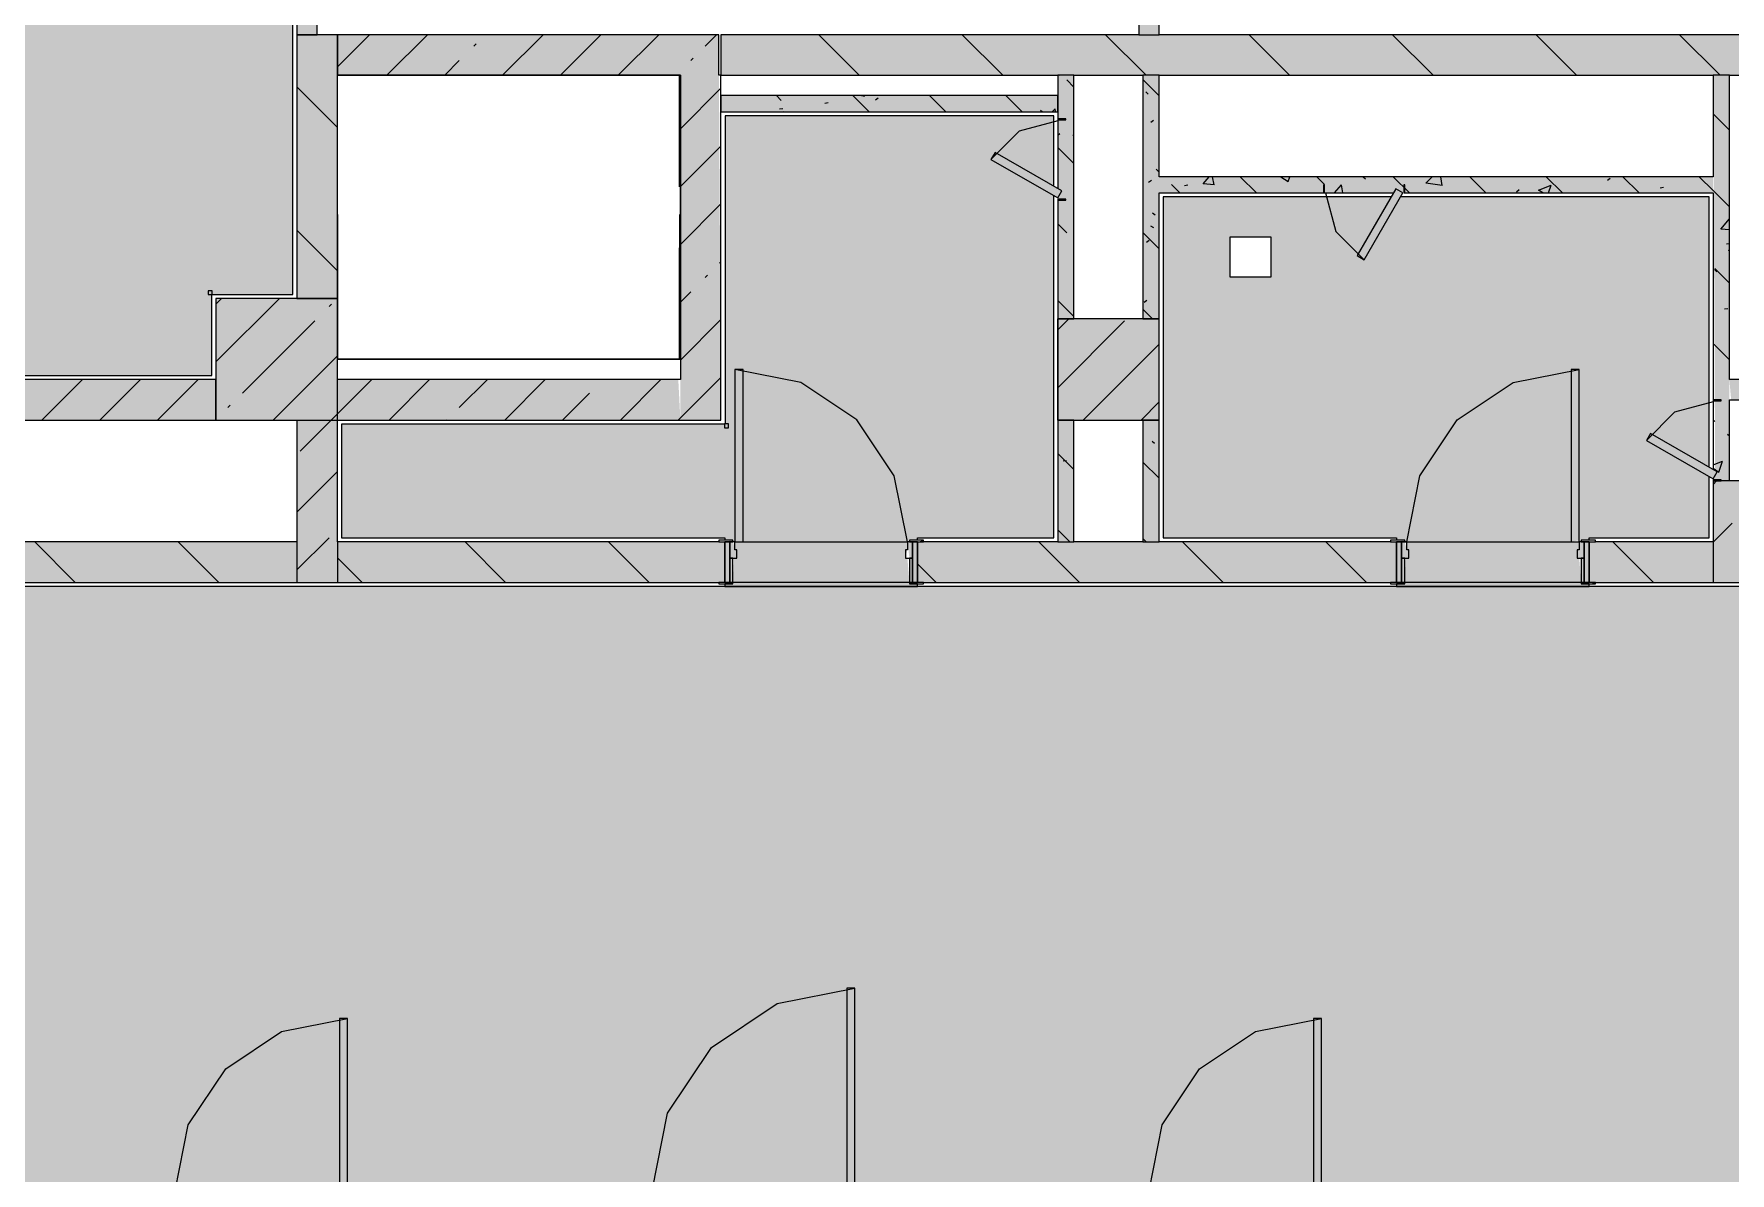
# Model space of a CAD drawing. Header units: millimetres. Extents: x -3817 to 677485, y -22715 to 103890.
# Drawn here: x -635 to -569.1, y -19541 to -19496.8 of the extents above; entities that cross this region are included whole.
import ezdxf

# ---------------------------------------------------------------- set-up
doc = ezdxf.new("R2010")
doc.units = ezdxf.units.MM
doc.layers.add('PDF _Геометрия', color=7, linetype='Continuous', true_color=0x1d1d1d)
doc.layers.add('PDF _Сплошная заливка', color=7, linetype='Continuous', true_color=0xffffff)

msp = doc.modelspace()

# ---------------------------------------------------------------- hatches: boundary and pattern name
at = {"layer": 'PDF _Сплошная заливка', "transparency": 33554559}
h = msp.add_hatch(color=256, dxfattribs=at)
h.paths.add_polyline_path([(-623.959, -19495.609), (-623.896, -19496.003), (-623.802, -19496.003), (-623.802, -19495.609), (-623.896, -19495.609)], flags=0)
h.paths.add_polyline_path([(-697.264, -19478.257), (-697.421, -19478.257), (-697.421, -19478.651), (-697.327, -19478.651), (-697.264, -19478.336)], flags=0)
h.paths.add_polyline_path([(-657.957, -19510.018), (-628.053, -19510.018), (-628.053, -19506.869), (-624.904, -19506.869), (-624.904, -19496.003), (-624.81, -19496.003), (-624.747, -19495.806), (-624.589, -19495.806), (-624.589, -19495.53), (-623.959, -19495.609), (-623.959, -19495.294), (-623.802, -19495.294), (-623.802, -19486.948), (-623.896, -19486.948), (-623.959, -19487.342), (-624.589, -19487.263), (-624.589, -19487.145), (-624.747, -19487.145), (-624.81, -19486.948), (-624.904, -19486.948), (-624.904, -19481.594), (-631.597, -19481.594), (-631.597, -19480.491), (-631.833, -19480.491), (-631.833, -19479.862), (-631.656, -19479.862), (-631.656, -19474.35), (-631.833, -19474.35), (-631.833, -19473.72), (-631.597, -19473.72), (-631.597, -19424.194), (-628.053, -19424.194), (-628.033, -19420.257), (-624.117, -19420.257), (-624.117, -19420.021), (-627.502, -19420.021), (-627.502, -19419.706), (-624.117, -19419.706), (-624.117, -19409.707), (-631.045, -19409.707), (-631.045, -19409.392), (-624.117, -19409.392), (-624.117, -19408.919), (-670.65, -19408.919), (-670.65, -19457.579), (-680.65, -19457.579), (-680.65, -19457.484), (-680.847, -19457.421), (-680.847, -19457.264), (-681.122, -19457.264), (-681.044, -19456.634), (-681.359, -19456.567), (-681.359, -19456.477), (-689.311, -19456.477), (-689.311, -19456.571), (-688.918, -19456.634), (-688.996, -19457.264), (-689.114, -19457.264), (-689.114, -19457.421), (-689.311, -19457.484), (-689.311, -19457.579), (-695.531, -19457.579), (-695.531, -19469.99), (-695.626, -19470.004), (-695.689, -19470.304), (-696.634, -19470.367), (-696.634, -19470.462), (-697.327, -19470.272), (-697.327, -19469.99), (-697.421, -19469.99), (-697.421, -19477.942), (-697.264, -19477.942), (-697.264, -19478.257), (-695.626, -19478.336), (-695.626, -19478.651), (-695.531, -19478.651), (-695.531, -19510.018), (-675.296, -19510.018), (-675.296, -19506.869), (-670.257, -19506.869), (-670.257, -19510.018), (-660.311, -19510.018)], flags=0)
h.paths.add_polyline_path([(-679.312, -19493.247), (-681.201, -19493.247), (-681.201, -19467.736), (-670.65, -19467.736), (-670.65, -19471.988), (-674.902, -19471.988), (-674.902, -19469.626), (-679.312, -19469.626), (-679.312, -19487.065)], flags=0)
h.paths.add_polyline_path([(-677.028, -19482.562), (-677.028, -19480.2), (-674.666, -19480.2), (-674.666, -19482.562), (-676.675, -19482.562)], flags=0)
h.paths.add_polyline_path([(-631.616, -19479.862), (-631.597, -19479.862), (-631.616, -19474.35)], flags=0)
h.paths.add_polyline_path([(-638.615, -19458.884), (-640.19, -19458.884), (-640.19, -19457.31), (-638.615, -19457.31)], flags=0)
h.paths.add_polyline_path([(-680.965, -19456.634), (-680.965, -19456.571), (-680.65, -19456.571), (-680.65, -19456.477), (-681.044, -19456.527), (-681.044, -19456.634)], flags=0)
h.paths.add_polyline_path([(-662.855, -19449.866), (-662.855, -19447.504), (-660.493, -19447.504), (-660.493, -19449.866)], flags=0)
h.paths.add_polyline_path([(-662.855, -19435.299), (-662.855, -19432.937), (-660.493, -19432.937), (-660.493, -19435.299)], flags=0)
h.paths.add_polyline_path([(-640.19, -19435.263), (-640.19, -19433.688), (-638.615, -19433.688), (-638.615, -19435.263), (-639.779, -19435.263)], flags=0)
h = msp.add_hatch(color=256, dxfattribs=at)
h.paths.add_polyline_path([(-624.747, -19496.79), (-623.959, -19496.79), (-623.959, -19496.003), (-624.747, -19496.003), (-624.747, -19496.651)], flags=0)
h.paths.add_polyline_path([(-623.959, -19486.948), (-623.959, -19481.436), (-624.747, -19481.436), (-624.747, -19486.948)], flags=0)
h = msp.add_hatch(color=256, dxfattribs=at)
h.paths.add_polyline_path([(-591.913, -19496.79), (-591.283, -19496.79), (-591.283, -19495.806), (-592.071, -19495.806), (-592.071, -19496.79)], flags=0)
h.paths.add_polyline_path([(-592.071, -19487.145), (-591.283, -19487.065), (-591.283, -19484.586), (-592.071, -19484.586), (-592.071, -19487.065)], flags=0)
for points in [[(-624.747, -19507.026), (-623.172, -19507.026), (-623.172, -19496.79), (-624.747, -19496.79), (-624.747, -19506.869)], [(-609.865, -19498.365), (-608.369, -19498.365), (-608.369, -19496.79), (-623.172, -19496.79), (-623.172, -19498.365), (-611.217, -19498.365)], [(-546.955, -19498.365), (-481.917, -19498.365), (-481.917, -19496.79), (-608.29, -19496.79), (-608.29, -19498.365), (-549.662, -19498.365)], [(-608.489, -19511.75), (-608.29, -19511.75), (-608.369, -19498.365), (-609.865, -19498.365), (-609.865, -19511.75)], [(-569.63, -19514.112), (-569.158, -19514.112), (-569.158, -19498.365), (-569.788, -19498.365), (-569.709, -19513.716), (-569.63, -19513.761), (-569.788, -19514.112)], [(-600.968, -19499.782), (-595.222, -19499.782), (-595.222, -19499.152), (-608.29, -19499.152), (-608.29, -19499.782), (-608.133, -19499.782)], [(-591.283, -19502.932), (-582.198, -19502.932), (-582.077, -19502.792), (-581.756, -19502.932), (-569.788, -19502.932), (-569.788, -19502.302), (-591.283, -19502.302)], [(-627.582, -19511.75), (-623.172, -19511.75), (-623.172, -19507.026), (-627.896, -19507.026), (-627.896, -19511.75)], [(-591.913, -19511.75), (-591.283, -19511.75), (-591.283, -19507.813), (-595.22, -19507.813), (-595.22, -19511.75), (-594.592, -19511.75)], [(-641.911, -19511.75), (-627.896, -19511.75), (-627.896, -19510.176), (-670.414, -19510.176), (-670.414, -19511.75), (-647.533, -19511.75)], [(-623.014, -19511.75), (-609.865, -19511.75), (-609.947, -19510.176), (-623.172, -19510.176), (-623.172, -19511.75)], [(-624.747, -19518.049), (-623.172, -19518.049), (-623.172, -19511.75), (-624.747, -19511.75), (-624.747, -19516.475)]]:
    msp.add_hatch(color=256, dxfattribs=at).paths.add_polyline_path(points)
h = msp.add_hatch(color=256, dxfattribs=at)
h.paths.add_polyline_path([(-594.592, -19516.475), (-594.592, -19511.75), (-595.22, -19511.75), (-595.222, -19516.475), (-594.853, -19516.475)], flags=0)
h.paths.add_polyline_path([(-594.592, -19507.813), (-594.592, -19498.365), (-595.222, -19498.365), (-595.222, -19502.765), (-595.064, -19502.856), (-595.222, -19503.207), (-595.22, -19507.813), (-594.853, -19507.813)], flags=0)
h = msp.add_hatch(color=256, dxfattribs=at)
h.paths.add_polyline_path([(-607.945, -19518.207), (-600.662, -19518.207), (-600.662, -19518.112), (-600.977, -19518.049), (-601.056, -19517.104), (-601.135, -19517.104), (-600.977, -19516.411), (-600.662, -19516.411), (-600.662, -19516.317), (-595.379, -19516.317), (-595.379, -19503.038), (-597.813, -19501.632), (-597.655, -19501.36), (-595.379, -19502.674), (-595.379, -19499.94), (-608.133, -19499.94), (-608.133, -19511.908), (-623.014, -19511.908), (-623.014, -19516.317), (-608.142, -19516.317), (-608.133, -19516.411), (-607.749, -19516.475), (-607.827, -19518.112), (-608.142, -19518.112), (-608.133, -19518.207)], flags=0)
h.paths.add_polyline_path([(-607.434, -19516.475), (-607.749, -19516.475), (-607.749, -19509.782), (-607.434, -19509.782), (-607.434, -19516.317)], flags=0)
at = {"layer": 'PDF _Сплошная заливка', "true_color": 0xe2e2e2, "transparency": 33554559}
for points in [[(-595.222, -19503.128), (-595.064, -19502.856), (-597.655, -19501.36), (-597.813, -19501.632), (-595.379, -19503.038)], [(-607.749, -19516.475), (-607.434, -19516.475), (-607.434, -19509.782), (-607.749, -19509.782), (-607.749, -19516.317)], [(-575.301, -19516.475), (-574.986, -19516.416), (-574.986, -19509.782), (-575.301, -19509.782), (-575.301, -19516.317)], [(-569.788, -19514.034), (-569.63, -19513.761), (-572.222, -19512.265), (-572.379, -19512.538), (-569.945, -19513.943)]]:
    msp.add_hatch(color=254, dxfattribs=at).paths.add_polyline_path(points)
at = {"layer": 'PDF _Сплошная заливка', "transparency": 33554559}
h = msp.add_hatch(color=256, dxfattribs=at)
h.paths.add_polyline_path([(-574.986, -19516.475), (-575.301, -19516.475), (-575.301, -19509.782), (-574.986, -19509.782), (-574.986, -19516.416)], flags=0)
h.paths.add_polyline_path([(-578.488, -19518.207), (-574.592, -19518.207), (-574.592, -19518.112), (-574.907, -19518.049), (-574.986, -19517.104), (-575.065, -19517.104), (-574.907, -19516.411), (-574.592, -19516.411), (-574.592, -19516.317), (-569.945, -19516.317), (-569.945, -19513.943), (-572.379, -19512.538), (-572.222, -19512.265), (-569.945, -19513.58), (-569.945, -19503.089), (-581.926, -19503.089), (-583.331, -19505.523), (-583.603, -19505.365), (-582.289, -19503.089), (-591.126, -19503.089), (-591.126, -19516.317), (-582.072, -19516.317), (-582.027, -19516.411), (-581.679, -19516.475), (-581.757, -19518.112), (-582.072, -19518.112), (-582.072, -19518.207), (-581.16, -19518.207)], flags=0)
h.paths.add_polyline_path([(-588.527, -19506.207), (-588.527, -19504.632), (-586.953, -19504.632), (-586.953, -19506.207)], flags=0)
h = msp.add_hatch(color=256, dxfattribs=at)
h.paths.add_polyline_path([(-845.369, -19524.191), (-845.077, -19524.269), (-845.235, -19524.191)], flags=0)
h.paths.add_polyline_path([(-568.764, -19543.403), (-568.686, -19543.403), (-568.686, -19542.773), (-568.489, -19542.773), (-568.489, -19541.513), (-554.67, -19541.513), (-554.67, -19518.207), (-661.123, -19518.207), (-661.123, -19514.506), (-662.356, -19514.506), (-663.367, -19516.258), (-663.638, -19516.096), (-662.72, -19514.506), (-665.532, -19514.506), (-665.532, -19518.207), (-667.749, -19518.207), (-669.154, -19520.64), (-669.415, -19520.461), (-668.113, -19518.207), (-687.973, -19518.207), (-687.973, -19522.773), (-688.288, -19522.773), (-688.288, -19518.207), (-695.138, -19518.207), (-695.138, -19522.773), (-695.453, -19522.773), (-695.453, -19518.207), (-702.382, -19518.207), (-702.448, -19522.773), (-702.697, -19522.773), (-702.697, -19518.207), (-709.547, -19518.207), (-709.547, -19522.773), (-709.862, -19522.773), (-709.862, -19518.207), (-713.889, -19518.207), (-715.295, -19520.64), (-715.555, -19520.461), (-714.253, -19518.207), (-741.829, -19518.207), (-741.829, -19511.908), (-750.285, -19511.908), (-750.285, -19519.152), (-750.64, -19519.152), (-750.64, -19511.908), (-761.506, -19511.908), (-761.506, -19514.27), (-761.86, -19514.27), (-761.86, -19511.908), (-773.647, -19511.916), (-773.647, -19514.419), (-774.001, -19514.419), (-774.001, -19511.908), (-784.465, -19511.916), (-784.465, -19518.6), (-784.82, -19518.6), (-784.82, -19511.908), (-787.182, -19511.916), (-787.182, -19518.207), (-804.622, -19518.207), (-804.622, -19525.923), (-804.937, -19525.923), (-804.937, -19518.207), (-814.976, -19518.207), (-814.976, -19523.482), (-843.794, -19523.482), (-843.794, -19524.191), (-844.132, -19524.269), (-844.132, -19524.584), (-845.077, -19524.584), (-845.077, -19524.703), (-845.392, -19524.703), (-845.369, -19523.482), (-845.526, -19523.482), (-845.526, -19541.513), (-845.369, -19541.45), (-845.369, -19540.332), (-845.077, -19540.332), (-845.077, -19540.647), (-844.132, -19540.726), (-844.132, -19540.962), (-843.794, -19540.962), (-843.794, -19541.513), (-811.905, -19541.513), (-811.905, -19540.726), (-806.079, -19540.726), (-806.079, -19541.513), (-741.042, -19541.513), (-741.042, -19540.726), (-735.215, -19540.726), (-735.215, -19541.513), (-734.888, -19541.513), (-733.877, -19539.761), (-733.604, -19539.919), (-734.524, -19541.513), (-705.61, -19541.513), (-705.61, -19540.726), (-699.783, -19540.726), (-699.783, -19541.513), (-670.178, -19541.513), (-670.178, -19540.726), (-664.351, -19540.726), (-664.351, -19541.513), (-623.093, -19541.513), (-623.093, -19534.978), (-622.778, -19534.978), (-622.778, -19541.513), (-603.409, -19541.513), (-603.409, -19533.797), (-603.094, -19533.797), (-603.094, -19541.513), (-585.299, -19541.513), (-585.299, -19534.978), (-584.984, -19534.978), (-584.984, -19541.513), (-579.512, -19541.513), (-579.512, -19542.773), (-579.236, -19542.773), (-579.315, -19543.009), (-579.315, -19543.403), (-569.079, -19543.403)], flags=0)
h = msp.add_hatch(color=256, dxfattribs=at)
h.paths.add_polyline_path([(-574.356, -19518.049), (-569.788, -19518.049), (-569.788, -19516.475), (-574.592, -19516.475), (-574.592, -19518.049)], flags=0)
h.paths.add_polyline_path([(-600.662, -19518.049), (-582.072, -19518.049), (-582.072, -19516.475), (-600.662, -19516.475)], flags=0)
h.paths.add_polyline_path([(-624.747, -19518.049), (-624.747, -19516.475), (-659.391, -19516.475), (-659.391, -19518.049), (-627.582, -19518.049)], flags=0)
h.paths.add_polyline_path([(-610.768, -19518.049), (-608.142, -19518.049), (-608.142, -19516.475), (-623.172, -19516.475), (-623.172, -19518.049), (-611.217, -19518.049)], flags=0)
at = {"layer": 'PDF _Сплошная заливка', "true_color": 0xfbfbfb, "transparency": 33554559}
msp.add_hatch(color=7, dxfattribs=at).paths.add_polyline_path([(-608.133, -19518.049), (-607.945, -19518.049), (-607.945, -19516.475), (-608.142, -19516.475), (-608.142, -19518.049)])
at = {"layer": 'PDF _Сплошная заливка', "true_color": 0xe2e2e2, "transparency": 33554559}
h = msp.add_hatch(color=254, dxfattribs=at)
h.paths.add_polyline_path([(-607.67, -19517.104), (-607.827, -19516.475), (-607.945, -19516.475), (-607.945, -19517.104), (-607.749, -19517.104)], flags=0)
h.paths.add_polyline_path([(-600.859, -19517.104), (-600.859, -19516.475), (-601.056, -19516.475), (-600.977, -19517.104)], flags=0)
h = msp.add_hatch(color=254, dxfattribs=at)
h.paths.add_polyline_path([(-581.757, -19517.104), (-581.6, -19517.104), (-581.757, -19516.475), (-581.876, -19516.475), (-581.876, -19517.104)], flags=0)
h.paths.add_polyline_path([(-574.986, -19517.104), (-574.789, -19517.104), (-574.789, -19516.475), (-574.986, -19516.475), (-575.065, -19517.104)], flags=0)

# ---------------------------------------------------------------- linework, layer by layer
at = {"layer": 'PDF _Геометрия', "color": 253, "lineweight": 9, "true_color": 0xaaaaaa}
for points in [[(-695.626, -19478.651), (-695.531, -19478.651), (-695.531, -19510.018), (-675.296, -19510.018), (-675.296, -19506.869), (-670.257, -19506.869), (-670.257, -19510.018), (-628.053, -19510.018), (-628.053, -19506.869), (-624.904, -19506.869), (-624.904, -19496.003), (-624.81, -19496.003)], [(-595.379, -19502.674), (-595.379, -19499.94), (-608.133, -19499.94), (-608.133, -19511.908), (-623.014, -19511.908), (-623.014, -19516.317), (-608.142, -19516.317), (-608.142, -19516.411)], [(-595.222, -19500.136), (-596.718, -19500.537), (-597.813, -19501.632)], [(-600.662, -19516.411), (-600.662, -19516.317), (-595.379, -19516.317), (-595.379, -19503.038)], [(-582.289, -19503.089), (-591.126, -19503.089), (-591.126, -19516.317), (-582.072, -19516.317), (-582.072, -19516.411)], [(-584.827, -19502.932), (-584.426, -19504.428), (-583.331, -19505.523)], [(-569.945, -19513.58), (-569.945, -19503.089), (-581.926, -19503.089)], [(-601.056, -19516.475), (-601.565, -19513.913), (-603.016, -19511.742), (-605.187, -19510.291), (-607.749, -19509.782)], [(-581.679, -19516.475), (-581.169, -19513.913), (-579.718, -19511.742), (-577.547, -19510.291), (-574.986, -19509.782)], [(-569.788, -19511.042), (-571.284, -19511.443), (-572.379, -19512.538)], [(-574.592, -19516.411), (-574.592, -19516.317), (-569.945, -19516.317), (-569.945, -19513.943)], [(-568.489, -19542.773), (-568.489, -19541.513), (-554.67, -19541.513), (-554.67, -19518.207), (-661.123, -19518.207), (-661.123, -19514.506), (-662.356, -19514.506)], [(-608.142, -19518.112), (-608.142, -19518.207), (-600.662, -19518.207), (-600.662, -19518.112)], [(-582.072, -19518.112), (-582.072, -19518.207), (-574.592, -19518.207), (-574.592, -19518.112)], [(-610.967, -19541.67), (-610.368, -19538.657), (-608.661, -19536.103), (-606.107, -19534.396), (-603.094, -19533.797)], [(-629.471, -19541.67), (-628.961, -19539.109), (-627.511, -19536.938), (-625.339, -19535.487), (-622.778, -19534.978)], [(-591.677, -19541.67), (-591.167, -19539.109), (-589.717, -19536.938), (-587.545, -19535.487), (-584.984, -19534.978)]]:
    msp.add_lwpolyline(points, dxfattribs=at)
at = {"layer": 'PDF _Геометрия', "color": 7, "lineweight": 9}
for points in [[(-624.747, -19496.239), (-624.747, -19496.79), (-623.959, -19496.79), (-623.959, -19496.239)], [(-592.071, -19496.042), (-592.071, -19496.79), (-608.29, -19496.79), (-608.29, -19498.365), (-595.222, -19498.365)], [(-479.043, -19496.79), (-481.917, -19496.79), (-591.283, -19496.79), (-591.283, -19496.042)], [(-623.172, -19498.034), (-621.928, -19496.79)], [(-608.379, -19516.475), (-623.172, -19516.475), (-623.172, -19511.75), (-609.865, -19511.75), (-608.29, -19511.75), (-608.29, -19498.365), (-608.369, -19498.365), (-608.369, -19496.79), (-623.172, -19496.79), (-623.172, -19498.365), (-609.865, -19498.365), (-609.865, -19510.176), (-623.172, -19510.176)], [(-621.257, -19498.365), (-619.683, -19496.79)], [(-617.884, -19497.236), (-617.79, -19497.143)], [(-616.767, -19498.365), (-615.193, -19496.79)], [(-614.522, -19498.365), (-612.948, -19496.79)], [(-612.277, -19498.365), (-610.703, -19496.79)], [(-608.904, -19497.236), (-608.458, -19496.79)], [(-602.925, -19498.365), (-604.499, -19496.79)], [(-597.357, -19498.365), (-598.932, -19496.79)], [(-591.789, -19498.365), (-593.364, -19496.79)], [(-592.071, -19496.79), (-591.283, -19496.79)], [(-586.222, -19498.365), (-587.797, -19496.79)], [(-580.654, -19498.365), (-582.229, -19496.79)], [(-575.087, -19498.365), (-576.661, -19496.79)], [(-569.519, -19498.365), (-571.094, -19496.79)], [(-619.012, -19498.365), (-618.445, -19497.797)], [(-609.465, -19497.797), (-609.372, -19497.704)], [(-620.869, -19498.365), (-623.172, -19498.365), (-620.869, -19498.365)], [(-609.905, -19502.695), (-609.905, -19498.365), (-612.208, -19498.365), (-609.905, -19498.365)], [(-610.032, -19498.365), (-610.026, -19498.359)], [(-595.222, -19503.207), (-595.222, -19516.475), (-594.592, -19516.475), (-594.592, -19511.75), (-595.22, -19511.75), (-595.22, -19507.813), (-594.592, -19507.813), (-594.592, -19503.207), (-594.592, -19500.058), (-594.592, -19498.365), (-595.222, -19498.365), (-595.222, -19500.058), (-595.222, -19502.765)], [(-594.592, -19498.365), (-591.913, -19498.365), (-591.913, -19507.813), (-591.283, -19507.813), (-591.283, -19502.932), (-584.905, -19502.932), (-582.198, -19502.932)], [(-591.283, -19498.365), (-569.788, -19498.365), (-569.788, -19502.302), (-581.756, -19502.302), (-584.905, -19502.302), (-591.283, -19502.302), (-591.283, -19498.365), (-591.913, -19498.365)], [(-569.158, -19510.963), (-566.481, -19510.963), (-566.481, -19514.112), (-565.851, -19514.112), (-565.851, -19510.176), (-566.481, -19510.176), (-569.158, -19510.176), (-569.158, -19498.365), (-569.788, -19498.365)], [(-569.158, -19498.365), (-541.129, -19498.365)], [(-623.172, -19500.388), (-624.747, -19498.813)], [(-609.865, -19500.443), (-608.29, -19498.868)], [(-609.865, -19502.688), (-608.29, -19501.113)], [(-581.756, -19502.932), (-569.788, -19502.932), (-569.788, -19510.963), (-569.788, -19513.671)], [(-609.905, -19503.763), (-609.905, -19509.388), (-609.905, -19505.058)], [(-609.865, -19504.933), (-608.29, -19503.358)], [(-623.172, -19505.955), (-624.747, -19504.381)], [(-608.342, -19505.655), (-608.29, -19505.603)], [(-608.904, -19506.216), (-608.81, -19506.123)], [(-627.896, -19509.494), (-625.428, -19507.026)], [(-627.896, -19507.249), (-627.673, -19507.026)], [(-609.865, -19507.178), (-609.465, -19506.777)], [(-623.496, -19507.339), (-623.403, -19507.245)], [(-609.865, -19509.423), (-608.29, -19507.848)], [(-595.22, -19508.247), (-594.786, -19507.813)], [(-626.864, -19510.706), (-624.057, -19507.9)], [(-595.22, -19510.492), (-592.628, -19507.9)], [(-594.233, -19511.75), (-591.283, -19508.8)], [(-625.663, -19511.75), (-623.172, -19509.259)], [(-641.281, -19511.75), (-627.896, -19511.75), (-627.896, -19510.176), (-670.414, -19510.176)], [(-634.643, -19511.75), (-633.068, -19510.176)], [(-632.398, -19511.75), (-630.823, -19510.176)], [(-630.153, -19511.75), (-628.578, -19510.176)], [(-624.619, -19512.951), (-623.418, -19511.75), (-623.172, -19511.504), (-621.843, -19510.176)], [(-621.173, -19511.75), (-619.598, -19510.176)], [(-618.445, -19511.267), (-617.353, -19510.176)], [(-616.683, -19511.75), (-615.108, -19510.176)], [(-612.193, -19511.75), (-610.618, -19510.176)], [(-609.948, -19511.75), (-609.865, -19511.668), (-608.29, -19510.093)], [(-614.438, -19511.75), (-613.394, -19510.706)], [(-591.988, -19511.75), (-591.283, -19511.045)], [(-569.158, -19514.112), (-569.158, -19510.963)], [(-624.747, -19511.75), (-624.747, -19516.475), (-641.281, -19516.475)], [(-627.425, -19511.267), (-627.332, -19511.174)], [(-618.928, -19511.75), (-618.913, -19511.735)], [(-624.747, -19515.324), (-623.172, -19513.749)], [(-569.788, -19514.113), (-569.788, -19516.475), (-574.356, -19516.475)], [(-569.788, -19514.245), (-569.655, -19514.112)], [(-569.788, -19516.49), (-569.055, -19515.757)], [(-624.747, -19517.569), (-623.496, -19516.319)], [(-651.36, -19516.475), (-659.391, -19516.475), (-659.391, -19518.049), (-624.747, -19518.049), (-623.172, -19518.049), (-608.379, -19518.049)], [(-633.348, -19518.049), (-634.923, -19516.475)], [(-627.781, -19518.049), (-629.355, -19516.475)], [(-624.747, -19516.475), (-624.747, -19518.049)], [(-623.172, -19516.475), (-623.172, -19518.049)], [(-622.213, -19518.049), (-623.172, -19517.091)], [(-616.646, -19518.049), (-618.22, -19516.475)], [(-611.078, -19518.049), (-612.653, -19516.475)], [(-608.142, -19518.049), (-608.142, -19516.475)], [(-607.434, -19516.475), (-601.056, -19516.475)], [(-600.662, -19516.475), (-600.662, -19518.049)], [(-595.222, -19516.475), (-600.426, -19516.475)], [(-594.375, -19518.049), (-595.95, -19516.475)], [(-591.913, -19516.475), (-594.592, -19516.475)], [(-582.309, -19516.475), (-591.283, -19516.475)], [(-588.808, -19518.049), (-590.383, -19516.475)], [(-583.24, -19518.049), (-584.815, -19516.475)], [(-582.072, -19518.049), (-582.072, -19516.475)], [(-581.757, -19516.475), (-575.301, -19516.475)], [(-574.592, -19516.475), (-574.592, -19518.049)], [(-572.105, -19518.049), (-573.68, -19516.475)], [(-599.943, -19518.049), (-600.662, -19517.33)], [(-600.977, -19518.049), (-607.827, -19518.049)], [(-600.426, -19518.049), (-582.309, -19518.049)], [(-574.907, -19518.049), (-581.757, -19518.049)], [(-574.356, -19518.049), (-569.158, -19518.049)]]:
    msp.add_lwpolyline(points, dxfattribs=at)
for points in [[(-624.747, -19496.79), (-624.747, -19507.026), (-623.172, -19507.026), (-623.172, -19496.79)], [(-614.57, -19498.365), (-618.507, -19498.365)], [(-608.29, -19499.782), (-595.222, -19499.782), (-595.222, -19499.152), (-608.29, -19499.152)], [(-628.038, -19506.88), (-628.038, -19506.727), (-628.195, -19506.727), (-628.195, -19506.88)], [(-623.172, -19507.026), (-627.896, -19507.026), (-627.896, -19511.75), (-623.172, -19511.75)], [(-591.283, -19511.75), (-591.283, -19507.813), (-591.913, -19507.813), (-594.592, -19507.813), (-595.22, -19507.813), (-595.22, -19511.75), (-594.592, -19511.75), (-591.913, -19511.75)], [(-591.913, -19511.75), (-591.913, -19516.475), (-591.283, -19516.475), (-591.283, -19511.75)], [(-607.995, -19511.892), (-608.149, -19511.892), (-608.149, -19512.049), (-607.995, -19512.049)], [(-565.851, -19514.112), (-569.788, -19514.112), (-569.788, -19518.049), (-565.851, -19518.049)]]:
    msp.add_lwpolyline(points, close=True, dxfattribs=at)
at = {"layer": 'PDF _Геометрия', "color": 253, "lineweight": 9, "true_color": 0xaaaaaa}
for points in [[(-623.172, -19503.763), (-623.172, -19507.026), (-623.172, -19509.388), (-609.865, -19509.388), (-609.865, -19498.365), (-623.172, -19498.365), (-609.865, -19498.365), (-609.865, -19509.388), (-623.172, -19509.388)], [(-623.172, -19503.763), (-623.172, -19509.388), (-609.865, -19509.388), (-609.865, -19498.365), (-623.172, -19498.365), (-609.865, -19498.365), (-609.865, -19509.388), (-623.172, -19509.388)], [(-594.907, -19500.097), (-594.907, -19500.058), (-595.222, -19500.058), (-595.222, -19500.097)], [(-597.813, -19501.632), (-595.222, -19503.128), (-595.064, -19502.856), (-597.655, -19501.36)], [(-594.907, -19503.168), (-595.222, -19503.168), (-595.222, -19503.207), (-594.907, -19503.207)], [(-584.866, -19502.617), (-584.905, -19502.617), (-584.905, -19502.932), (-584.866, -19502.932)], [(-583.331, -19505.523), (-581.835, -19502.932), (-582.107, -19502.774), (-583.603, -19505.365)], [(-581.795, -19502.617), (-581.795, -19502.932), (-581.756, -19502.932), (-581.756, -19502.617)], [(-586.953, -19504.632), (-586.953, -19506.207), (-588.527, -19506.207), (-588.527, -19504.632)], [(-607.749, -19509.782), (-607.749, -19516.475), (-607.434, -19516.475), (-607.434, -19509.782)], [(-574.986, -19509.782), (-575.301, -19509.782), (-575.301, -19516.475), (-574.986, -19516.475)], [(-569.473, -19511.003), (-569.473, -19510.963), (-569.788, -19510.963), (-569.788, -19511.003)], [(-572.379, -19512.538), (-569.788, -19514.034), (-569.63, -19513.761), (-572.222, -19512.265)], [(-569.473, -19514.074), (-569.788, -19514.074), (-569.788, -19514.113), (-569.473, -19514.113)], [(-607.827, -19516.475), (-607.827, -19516.411), (-608.379, -19516.411), (-608.379, -19516.475)], [(-600.977, -19516.475), (-600.426, -19516.475), (-600.426, -19516.411), (-600.977, -19516.411)], [(-581.757, -19516.475), (-581.757, -19516.411), (-582.309, -19516.411), (-582.309, -19516.475)], [(-574.907, -19516.475), (-574.356, -19516.475), (-574.356, -19516.411), (-574.907, -19516.411)], [(-607.945, -19518.049), (-607.945, -19516.475), (-608.142, -19516.475), (-608.142, -19518.049)], [(-607.749, -19516.475), (-607.945, -19516.475), (-607.945, -19517.104), (-607.67, -19517.104), (-607.67, -19516.789), (-607.749, -19516.789)], [(-607.827, -19516.482), (-607.827, -19516.475), (-607.945, -19516.475), (-607.945, -19516.482)], [(-601.056, -19516.475), (-601.056, -19516.789), (-601.135, -19516.789), (-601.135, -19517.104), (-600.859, -19517.104), (-600.859, -19516.475)], [(-600.977, -19516.482), (-600.859, -19516.482), (-600.859, -19516.475), (-600.977, -19516.475)], [(-600.859, -19518.049), (-600.662, -19518.049), (-600.662, -19516.475), (-600.859, -19516.475)], [(-581.876, -19518.049), (-581.876, -19516.475), (-582.072, -19516.475), (-582.072, -19518.049)], [(-581.679, -19516.475), (-581.876, -19516.475), (-581.876, -19517.104), (-581.6, -19517.104), (-581.6, -19516.789), (-581.679, -19516.789)], [(-581.757, -19516.482), (-581.757, -19516.475), (-581.876, -19516.475), (-581.876, -19516.482)], [(-574.986, -19516.475), (-574.986, -19516.789), (-575.065, -19516.789), (-575.065, -19517.104), (-574.789, -19517.104), (-574.789, -19516.475)], [(-574.907, -19516.482), (-574.789, -19516.482), (-574.789, -19516.475), (-574.907, -19516.475)], [(-574.789, -19518.049), (-574.592, -19518.049), (-574.592, -19516.475), (-574.789, -19516.475)], [(-607.827, -19518.049), (-607.827, -19517.104), (-607.945, -19517.104), (-607.945, -19518.049)], [(-600.977, -19518.049), (-600.859, -19518.049), (-600.859, -19517.104), (-600.977, -19517.104)], [(-581.757, -19518.049), (-581.757, -19517.104), (-581.876, -19517.104), (-581.876, -19518.049)], [(-574.907, -19518.049), (-574.789, -19518.049), (-574.789, -19517.104), (-574.907, -19517.104)], [(-607.827, -19518.112), (-607.827, -19518.049), (-608.379, -19518.049), (-608.379, -19518.112)], [(-600.977, -19518.112), (-600.426, -19518.112), (-600.426, -19518.049), (-600.977, -19518.049)], [(-581.757, -19518.112), (-581.757, -19518.049), (-582.309, -19518.049), (-582.309, -19518.112)], [(-574.907, -19518.112), (-574.356, -19518.112), (-574.356, -19518.049), (-574.907, -19518.049)], [(-603.094, -19533.797), (-603.409, -19533.797), (-603.409, -19541.67), (-603.094, -19541.67)], [(-622.778, -19534.978), (-623.093, -19534.978), (-623.093, -19541.67), (-622.778, -19541.67)], [(-584.984, -19534.978), (-585.299, -19534.978), (-585.299, -19541.67), (-584.984, -19541.67)]]:
    msp.add_lwpolyline(points, close=True, dxfattribs=at)
at = {"layer": 'PDF _Геометрия', "color": 8, "lineweight": 9, "true_color": 0x787878}
for points in [[(-595.159, -19498.377), (-595.142, -19498.365)], [(-594.592, -19498.821), (-594.866, -19498.546)], [(-591.283, -19499.161), (-591.913, -19498.531)], [(-605.953, -19499.338), (-606.139, -19499.152)], [(-602.541, -19499.782), (-603.171, -19499.152)], [(-602.836, -19499.152), (-602.72, -19499.17)], [(-602.72, -19499.171), (-602.722, -19499.152)], [(-602.288, -19499.318), (-602.184, -19499.238)], [(-599.57, -19499.782), (-600.2, -19499.152)], [(-596.602, -19499.782), (-597.232, -19499.152)], [(-591.807, -19499.012), (-591.71, -19499.101)], [(-606.018, -19499.673), (-605.887, -19499.656)], [(-605.844, -19499.782), (-605.819, -19499.763)], [(-604.265, -19499.442), (-604.135, -19499.425)], [(-595.889, -19499.713), (-595.813, -19499.782)], [(-595.441, -19499.782), (-595.327, -19499.664)], [(-595.313, -19499.782), (-595.327, -19499.664)], [(-569.158, -19500.497), (-569.788, -19499.867)], [(-595.222, -19500.69), (-595.139, -19500.627)], [(-591.608, -19500.183), (-591.504, -19500.102)], [(-594.592, -19501.792), (-595.222, -19501.162)], [(-594.632, -19500.692), (-594.592, -19500.687)], [(-591.897, -19501.516), (-591.913, -19501.499)], [(-594.592, -19502.136), (-594.593, -19502.136), (-594.592, -19502.134)], [(-591.693, -19502.513), (-591.589, -19502.433)], [(-591.303, -19502.11), (-591.402, -19502.011)], [(-590.481, -19502.932), (-590.808, -19502.605)], [(-589.154, -19502.612), (-589.573, -19502.576), (-589.343, -19502.302)], [(-589.154, -19502.613), (-589.212, -19502.302)], [(-587.513, -19502.932), (-588.143, -19502.302)], [(-586.562, -19502.302), (-586.277, -19502.494)], [(-586.277, -19502.494), (-586.213, -19502.302)], [(-584.868, -19502.605), (-585.171, -19502.302)], [(-584.482, -19502.932), (-584.215, -19502.613)], [(-584.156, -19502.932), (-584.215, -19502.613)], [(-583.37, -19502.302), (-583.277, -19502.387)], [(-581.573, -19502.932), (-582.203, -19502.302)], [(-580.309, -19502.646), (-580.932, -19502.549), (-580.694, -19502.302)], [(-580.309, -19502.646), (-580.349, -19502.302)], [(-578.602, -19502.932), (-579.232, -19502.302)], [(-575.634, -19502.932), (-576.264, -19502.302)], [(-573.884, -19502.436), (-573.779, -19502.356)], [(-572.662, -19502.932), (-573.292, -19502.302)], [(-569.158, -19503.468), (-569.788, -19502.838), (-570.324, -19502.302)], [(-590.3, -19502.64), (-590.169, -19502.623)], [(-577.419, -19502.885), (-577.315, -19502.804)], [(-576.4, -19502.932), (-576.566, -19502.82), (-576.076, -19502.631)], [(-576.176, -19502.932), (-576.076, -19502.632)], [(-571.843, -19502.729), (-571.712, -19502.711)], [(-591.539, -19503.699), (-591.441, -19503.788)], [(-594.866, -19504.486), (-595.222, -19504.13)], [(-591.283, -19505.101), (-591.913, -19504.471)], [(-591.619, -19504.209), (-591.508, -19504.28)], [(-569.158, -19504.362), (-569.49, -19504.332), (-569.158, -19503.937)], [(-591.779, -19504.843), (-591.674, -19504.763)], [(-569.263, -19504.907), (-569.158, -19504.893)], [(-569.199, -19505.157), (-569.158, -19505.183)], [(-569.158, -19506.436), (-569.723, -19505.871)], [(-569.74, -19505.909), (-569.642, -19505.998)], [(-594.592, -19507.732), (-595.222, -19507.102)], [(-591.864, -19507.173), (-591.759, -19507.093)], [(-591.539, -19507.813), (-591.913, -19507.439)], [(-591.284, -19507.806), (-591.283, -19507.806)], [(-569.352, -19507.437), (-569.222, -19507.42)], [(-569.158, -19509.408), (-569.788, -19508.778)], [(-595.22, -19510.071), (-595.222, -19510.07)], [(-569.723, -19511.811), (-569.788, -19511.746)], [(-569.158, -19512.375), (-569.228, -19512.306)], [(-594.592, -19513.671), (-595.222, -19513.041)], [(-591.559, -19512.563), (-591.462, -19512.652)], [(-595.015, -19513.334), (-594.884, -19513.317)], [(-591.283, -19514.008), (-591.913, -19513.378)], [(-569.788, -19513.484), (-569.423, -19513.344)], [(-569.788, -19513.616), (-569.564, -19513.767)], [(-569.564, -19513.767), (-569.422, -19513.344)], [(-594.756, -19516.475), (-595.222, -19516.009)], [(-591.789, -19516.475), (-591.913, -19516.35)]]:
    msp.add_lwpolyline(points, dxfattribs=at)
at = {"layer": 'PDF _Сплошная заливка', "lineweight": 60, "transparency": 33554559}
for points in [[(-591.283, -19507.813), (-591.283, -19498.365), (-591.913, -19507.813), (-591.913, -19498.365)], [(-609.905, -19509.388), (-609.865, -19509.388), (-609.905, -19509.387)], [(-566.481, -19510.963), (-566.481, -19510.176), (-569.089, -19510.963), (-569.158, -19510.176)], [(-591.283, -19516.475), (-591.283, -19511.75), (-591.913, -19516.475), (-591.913, -19511.75)], [(-565.851, -19518.049), (-565.851, -19514.112), (-569.788, -19518.049), (-569.788, -19514.112)]]:
    msp.add_solid(points, dxfattribs=at)
at = {"layer": 'PDF _Сплошная заливка', "color": 254, "lineweight": 60, "true_color": 0xe2e2e2, "transparency": 33554559}
for points in [[(-583.331, -19505.523), (-581.835, -19502.932), (-583.603, -19505.365), (-582.114, -19502.786)], [(-600.426, -19516.475), (-600.426, -19516.411), (-600.662, -19516.475)], [(-607.945, -19518.049), (-607.827, -19518.049), (-607.945, -19517.104), (-607.827, -19517.104)], [(-600.977, -19518.049), (-600.859, -19518.049), (-600.977, -19517.104), (-600.859, -19517.104)], [(-581.876, -19518.049), (-581.757, -19518.049), (-581.876, -19517.104), (-581.757, -19517.104)], [(-574.907, -19518.049), (-574.789, -19518.049), (-574.907, -19517.104), (-574.789, -19517.104)], [(-574.356, -19518.112), (-574.356, -19518.049), (-574.592, -19518.112)], [(-603.094, -19541.67), (-603.094, -19533.797), (-603.409, -19541.67), (-603.409, -19533.797)], [(-622.778, -19541.67), (-622.778, -19534.978), (-623.093, -19541.67), (-623.093, -19534.978)], [(-584.984, -19541.67), (-584.984, -19534.978), (-585.299, -19541.67), (-585.299, -19534.978)]]:
    msp.add_solid(points, dxfattribs=at)
at = {"layer": 'PDF _Сплошная заливка', "color": 7, "lineweight": 60, "true_color": 0xfbfbfb, "transparency": 33554559}
for points in [[(-600.662, -19518.049), (-600.662, -19516.475), (-600.859, -19518.049), (-600.859, -19516.475)], [(-582.072, -19518.049), (-581.876, -19518.049), (-582.072, -19516.475), (-581.876, -19516.475)], [(-574.592, -19518.049), (-574.592, -19516.475), (-574.789, -19518.049), (-574.789, -19516.475)]]:
    msp.add_solid(points, dxfattribs=at)

doc.saveas('drawing.dxf')
